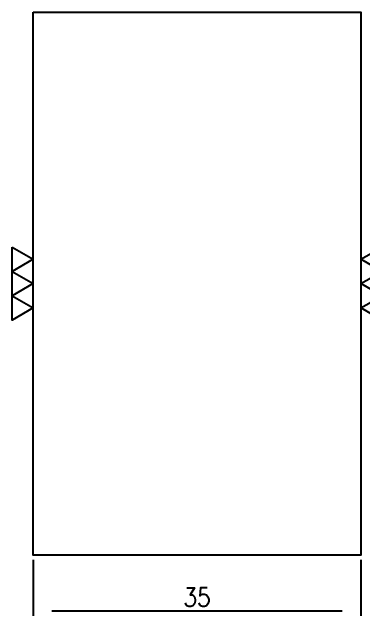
# Model space of a CAD drawing. Header units: millimetres. Extents: x 101499 to 101969, y 1620 to 1880.
# Drawn here: x 101775.1 to 101812.6, y 1768.2 to 1832.7 of the extents above; entities that cross this region are included whole.
import ezdxf

# ---------------------------------------------------------------- set-up
doc = ezdxf.new("R2010")
doc.units = ezdxf.units.MM
doc.layers.add('DIM', color=4, linetype='Continuous')
doc.layers.add('TEXT', color=4, linetype='Continuous')
doc.styles.get("Standard").update_dxf_attribs({"font": 'txt.shx', "width": 0.85, "bigfont": 'ctxt.shx'})
doc.dimstyles.new('T-2-WX', dxfattribs={"dimtxt": 2, "dimasz": 2, "dimexe": 0.5, "dimexo": 0.5, "dimgap": 0.5, "dimtad": 1, "dimtxsty": 'Standard', "dimblk": 'OPEN30', "dimcen": 0, "dimazin": 3, "dimtfac": 1, "dimtmove": 0, "dimatfit": 3, "dimldrblk": 'OPEN30', "dimlwd": -1, "dimlwe": -1})

# ---------------------------------------------------------------- blocks, each defined once
blk = doc.blocks.new('*D7589')
at = {"layer": 'Defpoints', "color": 0}
for p in [(101777.33, 1774.674), (101812.33, 1774.674), (101777.33, 1768.674)]:
    blk.add_point(p, dxfattribs=at)
at = {"layer": 'DIM', "color": 0}
for p, q in [((101777.33, 1774.174), (101777.33, 1768.174)), ((101812.33, 1774.174), (101812.33, 1768.174)), ((101810.33, 1768.674), (101779.33, 1768.674))]:
    blk.add_line(p, q, dxfattribs=at)
at = {"layer": 'DIM', "color": 0, "insert": (101794.83, 1770.174), "char_height": 2, "attachment_point": 5}
blk.add_mtext('35', dxfattribs=at)
blk = doc.blocks.new('_Open30')

msp = doc.modelspace()

# ---------------------------------------------------------------- linework, layer by layer
at = {"layer": 'TEXT', "color": 2}
msp.add_lwpolyline([(101777.33, 1832.674), (101812.33, 1832.674), (101812.33, 1774.674), (101777.33, 1774.674)], close=True, dxfattribs=at)
at = {"layer": 'TEXT'}
for points in [[(101775.08, 1807.571), (101777.33, 1806.272), (101775.08, 1804.973), (101777.33, 1803.674), (101775.08, 1802.375), (101777.33, 1801.076), (101775.08, 1799.777), (101775.08, 1807.571)], [(101814.58, 1799.777), (101812.33, 1801.076), (101814.58, 1802.375), (101812.33, 1803.674), (101814.58, 1804.973), (101812.33, 1806.272), (101814.58, 1807.571), (101814.58, 1799.777)]]:
    msp.add_lwpolyline(points, close=True, dxfattribs=at)

# ---------------------------------------------------------------- dimensions: what is measured, and where the dimension line sits
at = {"layer": 'DIM'}
dim = msp.add_linear_dim(base=(101777.33, 1768.674), p1=(101812.33, 1774.674), p2=(101777.33, 1774.674), dimstyle='T-2-WX', dxfattribs=at)
dim.commit()
dim.dimension.update_dxf_attribs({"geometry": '*D7589', "text_midpoint": (101794.83, 1770.174)})

doc.saveas('drawing.dxf')
